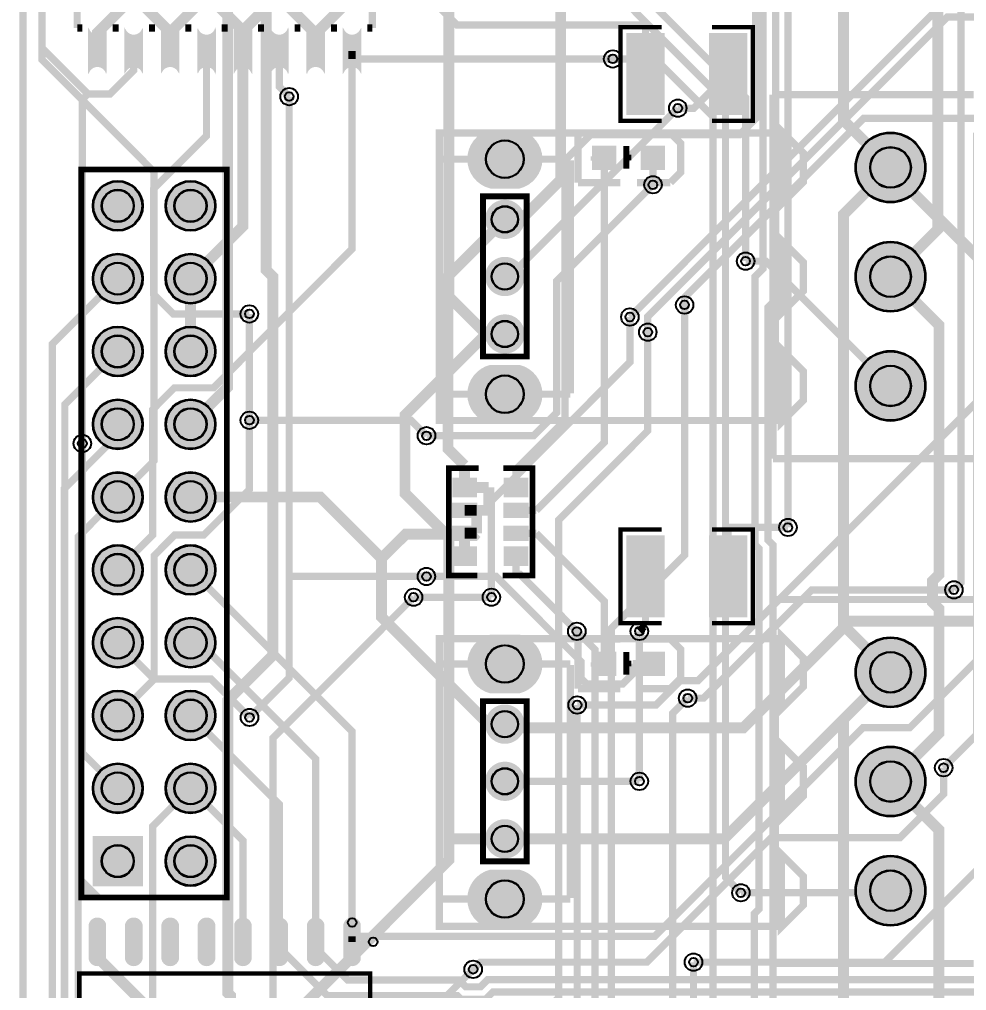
# Model space of a CAD drawing. Header units: millimetres. Extents: x -12.6 to 62.6, y -134.6 to -40.2.
# Drawn here: x -12.63 to 20.44, y -116.68 to -82.8 of the extents above; entities that cross this region are included whole.
import ezdxf

# ---------------------------------------------------------------- set-up
doc = ezdxf.new("R2010")
doc.units = ezdxf.units.MM
for name, color, linetype, true_color in [('BoardOutLine', 7, 'Continuous', 0xff00ff), ('BottomLayer', 7, 'Continuous', 0x0000ff), ('BottomSilkLayer', 7, 'Continuous', 0x66cc33), ('BottomSolderMaskLayer', 7, 'Continuous', 0xaa00ff), ('Document', 7, 'Continuous', 0xffffff), ('Hole', 7, 'Continuous', 0x222222), ('Multi-Layer', 7, 'Continuous', 0xc0c0c0), ('TopLayer', 7, 'Continuous', 0xff0000), ('TopPasteMaskLayer', 7, 'Continuous', 0x808080), ('TopSilkLayer', 7, 'Continuous', 0xffcc00), ('TopSolderMaskLayer', 7, 'Continuous', 0x800080)]:
    doc.layers.add(name, color=color, linetype=linetype, true_color=true_color)

msp = doc.modelspace()

# ---------------------------------------------------------------- hatches: boundary and pattern name
at = {"layer": 'BottomSilkLayer'}
msp.add_hatch(color=256, dxfattribs=at).paths.add_polyline_path([(-9.703, -113.437), (-10.465, -112.675), (-10.465, -113.437)])
at = {"layer": 'BottomSolderMaskLayer'}
for points in [[(4.826, -86.654, -0.785398), (4.826, -88.704), (3.81, -88.704, -0.785398), (3.81, -86.654)], [(16.555, -87.969, 1), (19.005, -87.969, 1)], [(-10.07, -89.307, 1), (-8.319, -89.307, 1)], [(-7.53, -89.307, 1), (-5.779, -89.307, 1)], [(4.993, -89.935, -0.785398), (3.643, -89.935), (3.643, -89.623, -0.785398), (4.993, -89.623)], [(16.555, -91.779, 1), (19.005, -91.779, 1)], [(-10.07, -91.847, 1), (-8.319, -91.847, 1)], [(-7.53, -91.847, 1), (-5.779, -91.847, 1)], [(4.993, -91.928, -0.785398), (3.643, -91.928), (3.643, -91.617, -0.785398), (4.993, -91.617)], [(4.993, -93.935, -0.785398), (3.643, -93.935), (3.643, -93.623, -0.785398), (4.993, -93.623)], [(-10.07, -94.387, 1), (-8.319, -94.387, 1)], [(-7.53, -94.387, 1), (-5.779, -94.387, 1)], [(16.555, -95.589, 1), (19.005, -95.589, 1)], [(4.826, -94.854, -0.785398), (4.826, -96.904), (3.81, -96.904, -0.785398), (3.81, -94.854)], [(-10.07, -96.927, 1), (-8.319, -96.927, 1)], [(-7.53, -96.927, 1), (-5.779, -96.927, 1)], [(-10.07, -99.467, 1), (-8.319, -99.467, 1)], [(-7.53, -99.467, 1), (-5.779, -99.467, 1)], [(-10.07, -102.007, 1), (-8.319, -102.007, 1)], [(-7.53, -102.007, 1), (-5.779, -102.007, 1)], [(-10.07, -104.547, 1), (-8.319, -104.547, 1)], [(-7.53, -104.547, 1), (-5.779, -104.547, 1)], [(4.826, -104.264, -0.785398), (4.826, -106.315), (3.81, -106.315, -0.785398), (3.81, -104.264)], [(16.555, -105.58, 1), (19.005, -105.58, 1)], [(-10.07, -107.087, 1), (-8.319, -107.087, 1)], [(-7.53, -107.087, 1), (-5.779, -107.087, 1)], [(4.993, -107.545, -0.785398), (3.643, -107.545), (3.643, -107.234, -0.785398), (4.993, -107.234)], [(16.555, -109.39, 1), (19.005, -109.39, 1)], [(-10.07, -109.627, 1), (-8.319, -109.627, 1)], [(-7.53, -109.627, 1), (-5.779, -109.627, 1)], [(4.993, -109.539, -0.785398), (3.643, -109.539), (3.643, -109.227, -0.785398), (4.993, -109.227)], [(4.993, -111.545, -0.785398), (3.643, -111.545), (3.643, -111.234, -0.785398), (4.993, -111.234)], [(-8.319, -113.042), (-8.319, -111.291), (-10.07, -111.291), (-10.07, -113.042)], [(-7.53, -112.167, 1), (-5.779, -112.167, 1)], [(16.555, -113.2, 1), (19.005, -113.2, 1)], [(4.826, -112.464, -0.785398), (4.826, -114.515), (3.81, -114.515, -0.785398), (3.81, -112.464)]]:
    msp.add_hatch(color=256, dxfattribs=at).paths.add_polyline_path(points)
at = {"layer": 'Document'}
for points in [[(7.7, -87.355), (7.7, -88.015), (7.548, -88.015), (7.548, -87.355)], [(7.976, -87.732), (7.315, -87.732), (7.315, -87.579), (7.976, -87.579)], [(9.829, -87.68), (9.169, -87.68), (9.169, -87.527), (9.829, -87.527)], [(7.7, -105.008), (7.7, -105.668), (7.548, -105.668), (7.548, -105.008)], [(7.976, -105.385), (7.315, -105.385), (7.315, -105.232), (7.976, -105.232)], [(9.829, -105.333), (9.169, -105.333), (9.169, -105.18), (9.829, -105.18)]]:
    msp.add_hatch(color=256, dxfattribs=at).paths.add_polyline_path(points)
at = {"layer": 'Multi-Layer'}
for points in [[(4.818, -86.679, -0.785398), (4.818, -88.679), (3.818, -88.679, -0.785398), (3.818, -86.679)], [(16.58, -87.969, 1), (18.98, -87.969, 1)], [(-10.045, -89.307, 1), (-8.345, -89.307, 1)], [(-7.505, -89.307, 1), (-5.805, -89.307, 1)], [(4.968, -89.929, -0.785398), (3.668, -89.929), (3.668, -89.629, -0.785398), (4.968, -89.629)], [(16.58, -91.779, 1), (18.98, -91.779, 1)], [(-10.045, -91.847, 1), (-8.345, -91.847, 1)], [(-7.505, -91.847, 1), (-5.805, -91.847, 1)], [(4.968, -91.922, -0.785398), (3.668, -91.922), (3.668, -91.622, -0.785398), (4.968, -91.622)], [(4.968, -93.929, -0.785398), (3.668, -93.929), (3.668, -93.629, -0.785398), (4.968, -93.629)], [(-10.045, -94.387, 1), (-8.345, -94.387, 1)], [(-7.505, -94.387, 1), (-5.805, -94.387, 1)], [(16.58, -95.589, 1), (18.98, -95.589, 1)], [(4.818, -94.879, -0.785398), (4.818, -96.879), (3.818, -96.879, -0.785398), (3.818, -94.879)], [(-10.045, -96.927, 1), (-8.345, -96.927, 1)], [(-7.505, -96.927, 1), (-5.805, -96.927, 1)], [(-10.045, -99.467, 1), (-8.345, -99.467, 1)], [(-7.505, -99.467, 1), (-5.805, -99.467, 1)], [(-10.045, -102.007, 1), (-8.345, -102.007, 1)], [(-7.505, -102.007, 1), (-5.805, -102.007, 1)], [(-10.045, -104.547, 1), (-8.345, -104.547, 1)], [(-7.505, -104.547, 1), (-5.805, -104.547, 1)], [(4.818, -104.289, -0.785398), (4.818, -106.289), (3.818, -106.289, -0.785398), (3.818, -104.289)], [(16.58, -105.58, 1), (18.98, -105.58, 1)], [(-10.045, -107.087, 1), (-8.345, -107.087, 1)], [(-7.505, -107.087, 1), (-5.805, -107.087, 1)], [(4.968, -107.539, -0.785398), (3.668, -107.539), (3.668, -107.239, -0.785398), (4.968, -107.239)], [(16.58, -109.39, 1), (18.98, -109.39, 1)], [(4.968, -109.533, -0.785398), (3.668, -109.533), (3.668, -109.233, -0.785398), (4.968, -109.233)], [(-10.045, -109.627, 1), (-8.345, -109.627, 1)], [(-7.505, -109.627, 1), (-5.805, -109.627, 1)], [(4.968, -111.539, -0.785398), (3.668, -111.539), (3.668, -111.239, -0.785398), (4.968, -111.239)], [(-8.345, -113.017), (-8.345, -111.317), (-10.045, -111.317), (-10.045, -113.017)], [(-7.505, -112.167, 1), (-5.805, -112.167, 1)], [(16.58, -113.2, 1), (18.98, -113.2, 1)], [(4.818, -112.489, -0.785398), (4.818, -114.489), (3.818, -114.489, -0.785398), (3.818, -112.489)]]:
    msp.add_hatch(color=256, dxfattribs=at).paths.add_polyline_path(points)
at = {"layer": 'TopLayer'}
for points in [[(-9.607, -83.1, -0.785398), (-10.207, -83.1), (-10.207, -84.7, -0.785398), (-9.607, -84.7)], [(-8.337, -83.1, -0.785398), (-8.937, -83.1), (-8.937, -84.7, -0.785398), (-8.337, -84.7)], [(-7.067, -83.1, -0.785398), (-7.667, -83.1), (-7.667, -84.7, -0.785398), (-7.067, -84.7)], [(-5.797, -83.1, -0.785398), (-6.397, -83.1), (-6.397, -84.7, -0.785398), (-5.797, -84.7)], [(-4.527, -83.1, -0.785398), (-5.127, -83.1), (-5.127, -84.7, -0.785398), (-4.527, -84.7)], [(-3.257, -83.1, -0.785398), (-3.857, -83.1), (-3.857, -84.7, -0.785398), (-3.257, -84.7)], [(-1.987, -83.1, -0.785398), (-2.587, -83.1), (-2.587, -84.7, -0.785398), (-1.987, -84.7)], [(-0.717, -83.1, -0.785398), (-1.317, -83.1), (-1.317, -84.7, -0.785398), (-0.717, -84.7)], [(9.868, -83.305), (9.868, -86.113), (8.585, -86.113), (8.585, -83.305)], [(11.468, -83.305), (11.468, -86.113), (12.751, -86.113), (12.751, -83.305)], [(8.185, -87.23), (8.185, -88.03), (7.385, -88.03), (7.385, -87.23)], [(9.887, -87.23), (9.887, -88.03), (9.087, -88.03), (9.087, -87.23)], [(3.31, -98.805), (3.31, -99.455), (2.51, -99.455), (2.51, -98.805)], [(5.11, -98.805), (5.11, -99.455), (4.31, -99.455), (4.31, -98.805)], [(3.31, -99.68), (3.31, -100.18), (2.51, -100.18), (2.51, -99.68)], [(5.11, -99.68), (5.11, -100.18), (4.31, -100.18), (4.31, -99.68)], [(3.31, -100.48), (3.31, -100.98), (2.51, -100.98), (2.51, -100.48)], [(5.11, -100.48), (5.11, -100.98), (4.31, -100.98), (4.31, -100.48)], [(9.868, -103.639), (9.868, -100.831), (8.585, -100.831), (8.585, -103.639)], [(11.468, -103.639), (11.468, -100.831), (12.751, -100.831), (12.751, -103.639)], [(3.31, -101.205), (3.31, -101.855), (2.51, -101.855), (2.51, -101.205)], [(5.11, -101.205), (5.11, -101.855), (4.31, -101.855), (4.31, -101.205)], [(8.185, -104.883), (8.185, -105.683), (7.385, -105.683), (7.385, -104.883)], [(9.887, -104.883), (9.887, -105.683), (9.087, -105.683), (9.087, -104.883)], [(-9.626, -115.576, -0.785398), (-10.186, -115.576), (-10.186, -114.391, -0.785398), (-9.626, -114.391)], [(-8.356, -115.576, -0.785398), (-8.916, -115.576), (-8.916, -114.391, -0.785398), (-8.356, -114.391)], [(-7.086, -115.576, -0.785398), (-7.646, -115.576), (-7.646, -114.391, -0.785398), (-7.086, -114.391)], [(-5.816, -115.576, -0.785398), (-6.376, -115.576), (-6.376, -114.391, -0.785398), (-5.816, -114.391)], [(-4.546, -115.576, -0.785398), (-5.106, -115.576), (-5.106, -114.391, -0.785398), (-4.546, -114.391)], [(-3.276, -115.576, -0.785398), (-3.836, -115.576), (-3.836, -114.391, -0.785398), (-3.276, -114.391)], [(-2.006, -115.576, -0.785398), (-2.566, -115.576), (-2.566, -114.391, -0.785398), (-2.006, -114.391)], [(-0.736, -115.576, -0.785398), (-1.296, -115.576), (-1.296, -114.391, -0.785398), (-0.736, -114.391)]]:
    msp.add_hatch(color=256, dxfattribs=at).paths.add_polyline_path(points)
at = {"layer": 'TopPasteMaskLayer'}
for points in [[(-9.607, -83.1, -0.785398), (-10.207, -83.1), (-10.207, -84.7, -0.785398), (-9.607, -84.7)], [(-8.337, -83.1, -0.785398), (-8.937, -83.1), (-8.937, -84.7, -0.785398), (-8.337, -84.7)], [(-7.067, -83.1, -0.785398), (-7.667, -83.1), (-7.667, -84.7, -0.785398), (-7.067, -84.7)], [(-5.797, -83.1, -0.785398), (-6.397, -83.1), (-6.397, -84.7, -0.785398), (-5.797, -84.7)], [(-4.527, -83.1, -0.785398), (-5.127, -83.1), (-5.127, -84.7, -0.785398), (-4.527, -84.7)], [(-3.257, -83.1, -0.785398), (-3.857, -83.1), (-3.857, -84.7, -0.785398), (-3.257, -84.7)], [(-1.987, -83.1, -0.785398), (-2.587, -83.1), (-2.587, -84.7, -0.785398), (-1.987, -84.7)], [(-0.717, -83.1, -0.785398), (-1.317, -83.1), (-1.317, -84.7, -0.785398), (-0.717, -84.7)], [(9.868, -83.405), (9.868, -84.132), (9.768, -84.232), (9.532, -84.232), (9.432, -84.332), (9.432, -85.087), (9.532, -85.187), (9.768, -85.187), (9.868, -85.287), (9.868, -86.013), (9.768, -86.113), (8.685, -86.113), (8.585, -86.013), (8.585, -83.405), (8.685, -83.305), (9.768, -83.305)], [(11.468, -83.405), (11.468, -84.132), (11.568, -84.232), (11.804, -84.232), (11.904, -84.332), (11.904, -85.087), (11.804, -85.187), (11.568, -85.187), (11.468, -85.287), (11.468, -86.013), (11.568, -86.113), (12.651, -86.113), (12.751, -86.013), (12.751, -83.405), (12.651, -83.305), (11.568, -83.305)], [(8.185, -87.23), (8.185, -88.03), (7.385, -88.03), (7.385, -87.23)], [(9.887, -87.23), (9.887, -88.03), (9.087, -88.03), (9.087, -87.23)], [(3.31, -98.805), (3.31, -99.455), (2.51, -99.455), (2.51, -98.805)], [(5.11, -98.805), (5.11, -99.455), (4.31, -99.455), (4.31, -98.805)], [(3.31, -99.68), (3.31, -100.18), (2.51, -100.18), (2.51, -99.68)], [(5.11, -99.68), (5.11, -100.18), (4.31, -100.18), (4.31, -99.68)], [(3.31, -100.48), (3.31, -100.98), (2.51, -100.98), (2.51, -100.48)], [(5.11, -100.48), (5.11, -100.98), (4.31, -100.98), (4.31, -100.48)], [(9.868, -103.539), (9.868, -102.813), (9.768, -102.713), (9.532, -102.713), (9.432, -102.613), (9.432, -101.858), (9.532, -101.758), (9.768, -101.758), (9.868, -101.658), (9.868, -100.931), (9.768, -100.831), (8.685, -100.831), (8.585, -100.931), (8.585, -103.539), (8.685, -103.639), (9.768, -103.639)], [(11.468, -103.539), (11.468, -102.813), (11.568, -102.713), (11.804, -102.713), (11.904, -102.613), (11.904, -101.858), (11.804, -101.758), (11.568, -101.758), (11.468, -101.658), (11.468, -100.931), (11.568, -100.831), (12.651, -100.831), (12.751, -100.931), (12.751, -103.539), (12.651, -103.639), (11.568, -103.639)], [(3.31, -101.205), (3.31, -101.855), (2.51, -101.855), (2.51, -101.205)], [(5.11, -101.205), (5.11, -101.855), (4.31, -101.855), (4.31, -101.205)], [(8.185, -104.883), (8.185, -105.683), (7.385, -105.683), (7.385, -104.883)], [(9.887, -104.883), (9.887, -105.683), (9.087, -105.683), (9.087, -104.883)], [(-9.626, -115.576, -0.785398), (-10.186, -115.576), (-10.186, -114.391, -0.785398), (-9.626, -114.391)], [(-8.356, -115.576, -0.785398), (-8.916, -115.576), (-8.916, -114.391, -0.785398), (-8.356, -114.391)], [(-7.086, -115.576, -0.785398), (-7.646, -115.576), (-7.646, -114.391, -0.785398), (-7.086, -114.391)], [(-5.816, -115.576, -0.785398), (-6.376, -115.576), (-6.376, -114.391, -0.785398), (-5.816, -114.391)], [(-4.546, -115.576, -0.785398), (-5.106, -115.576), (-5.106, -114.391, -0.785398), (-4.546, -114.391)], [(-3.276, -115.576, -0.785398), (-3.836, -115.576), (-3.836, -114.391, -0.785398), (-3.276, -114.391)], [(-2.006, -115.576, -0.785398), (-2.566, -115.576), (-2.566, -114.391, -0.785398), (-2.006, -114.391)], [(-0.736, -115.576, -0.785398), (-1.296, -115.576), (-1.296, -114.391, -0.785398), (-0.736, -114.391)]]:
    msp.add_hatch(color=256, dxfattribs=at).paths.add_polyline_path(points)
at = {"layer": 'TopSolderMaskLayer'}
for points in [[(-9.581, -83.081, -0.785398), (-10.232, -83.081), (-10.232, -84.718, -0.785398), (-9.581, -84.718)], [(-8.311, -83.081, -0.785398), (-8.962, -83.081), (-8.962, -84.718, -0.785398), (-8.311, -84.718)], [(-7.041, -83.081, -0.785398), (-7.692, -83.081), (-7.692, -84.718, -0.785398), (-7.041, -84.718)], [(-5.771, -83.081, -0.785398), (-6.422, -83.081), (-6.422, -84.718, -0.785398), (-5.771, -84.718)], [(-4.501, -83.081, -0.785398), (-5.152, -83.081), (-5.152, -84.718, -0.785398), (-4.501, -84.718)], [(-3.231, -83.081, -0.785398), (-3.882, -83.081), (-3.882, -84.718, -0.785398), (-3.231, -84.718)], [(-1.961, -83.081, -0.785398), (-2.612, -83.081), (-2.612, -84.718, -0.785398), (-1.961, -84.718)], [(-0.691, -83.081, -0.785398), (-1.342, -83.081), (-1.342, -84.718, -0.785398), (-0.691, -84.718)], [(9.893, -83.28), (9.893, -86.139), (8.56, -86.139), (8.56, -83.28)], [(11.443, -83.28), (11.443, -86.139), (12.776, -86.139), (12.776, -83.28)], [(4.826, -86.654, -0.785398), (4.826, -88.704), (3.81, -88.704, -0.785398), (3.81, -86.654)], [(16.555, -87.969, 1), (19.005, -87.969, 1)], [(8.211, -87.205), (8.211, -88.056), (7.36, -88.056), (7.36, -87.205)], [(9.912, -87.205), (9.912, -88.056), (9.062, -88.056), (9.062, -87.205)], [(-10.07, -89.307, 1), (-8.319, -89.307, 1)], [(-7.53, -89.307, 1), (-5.779, -89.307, 1)], [(4.993, -89.935, -0.785398), (3.643, -89.935), (3.643, -89.623, -0.785398), (4.993, -89.623)], [(16.555, -91.779, 1), (19.005, -91.779, 1)], [(-10.07, -91.847, 1), (-8.319, -91.847, 1)], [(-7.53, -91.847, 1), (-5.779, -91.847, 1)], [(4.993, -91.928, -0.785398), (3.643, -91.928), (3.643, -91.617, -0.785398), (4.993, -91.617)], [(4.993, -93.935, -0.785398), (3.643, -93.935), (3.643, -93.623, -0.785398), (4.993, -93.623)], [(-10.07, -94.387, 1), (-8.319, -94.387, 1)], [(-7.53, -94.387, 1), (-5.779, -94.387, 1)], [(16.555, -95.589, 1), (19.005, -95.589, 1)], [(4.826, -94.854, -0.785398), (4.826, -96.904), (3.81, -96.904, -0.785398), (3.81, -94.854)], [(-10.07, -96.927, 1), (-8.319, -96.927, 1)], [(-7.53, -96.927, 1), (-5.779, -96.927, 1)], [(-10.07, -99.467, 1), (-8.319, -99.467, 1)], [(-7.53, -99.467, 1), (-5.779, -99.467, 1)], [(3.341, -98.785), (3.341, -99.476), (2.479, -99.476), (2.479, -98.785)], [(5.141, -98.785), (5.141, -99.476), (4.279, -99.476), (4.279, -98.785)], [(3.351, -99.664), (3.351, -100.196), (2.469, -100.196), (2.469, -99.664)], [(5.151, -99.664), (5.151, -100.196), (4.269, -100.196), (4.269, -99.664)], [(3.351, -100.464), (3.351, -100.996), (2.469, -100.996), (2.469, -100.464)], [(5.151, -100.464), (5.151, -100.996), (4.269, -100.996), (4.269, -100.464)], [(9.893, -103.665), (9.893, -100.806), (8.56, -100.806), (8.56, -103.665)], [(11.443, -103.665), (11.443, -100.806), (12.776, -100.806), (12.776, -103.665)], [(-10.07, -102.007, 1), (-8.319, -102.007, 1)], [(-7.53, -102.007, 1), (-5.779, -102.007, 1)], [(3.341, -101.184), (3.341, -101.876), (2.479, -101.876), (2.479, -101.184)], [(5.141, -101.184), (5.141, -101.876), (4.279, -101.876), (4.279, -101.184)], [(-10.07, -104.547, 1), (-8.319, -104.547, 1)], [(-7.53, -104.547, 1), (-5.779, -104.547, 1)], [(4.826, -104.264, -0.785398), (4.826, -106.315), (3.81, -106.315, -0.785398), (3.81, -104.264)], [(16.555, -105.58, 1), (19.005, -105.58, 1)], [(8.211, -104.858), (8.211, -105.709), (7.36, -105.709), (7.36, -104.858)], [(9.912, -104.858), (9.912, -105.709), (9.062, -105.709), (9.062, -104.858)], [(-10.07, -107.087, 1), (-8.319, -107.087, 1)], [(-7.53, -107.087, 1), (-5.779, -107.087, 1)], [(4.993, -107.545, -0.785398), (3.643, -107.545), (3.643, -107.234, -0.785398), (4.993, -107.234)], [(16.555, -109.39, 1), (19.005, -109.39, 1)], [(-10.07, -109.627, 1), (-8.319, -109.627, 1)], [(-7.53, -109.627, 1), (-5.779, -109.627, 1)], [(4.993, -109.539, -0.785398), (3.643, -109.539), (3.643, -109.227, -0.785398), (4.993, -109.227)], [(4.993, -111.545, -0.785398), (3.643, -111.545), (3.643, -111.234, -0.785398), (4.993, -111.234)], [(-8.319, -113.042), (-8.319, -111.291), (-10.07, -111.291), (-10.07, -113.042)], [(-7.53, -112.167, 1), (-5.779, -112.167, 1)], [(16.555, -113.2, 1), (19.005, -113.2, 1)], [(4.826, -112.464, -0.785398), (4.826, -114.515), (3.81, -114.515, -0.785398), (3.81, -112.464)], [(-9.601, -115.593, -0.785398), (-10.211, -115.593), (-10.211, -114.374, -0.785398), (-9.601, -114.374)], [(-8.331, -115.593, -0.785398), (-8.941, -115.593), (-8.941, -114.374, -0.785398), (-8.331, -114.374)], [(-7.061, -115.593, -0.785398), (-7.671, -115.593), (-7.671, -114.374, -0.785398), (-7.061, -114.374)], [(-5.791, -115.593, -0.785398), (-6.401, -115.593), (-6.401, -114.374, -0.785398), (-5.791, -114.374)], [(-4.521, -115.593, -0.785398), (-5.131, -115.593), (-5.131, -114.374, -0.785398), (-4.521, -114.374)], [(-3.251, -115.593, -0.785398), (-3.861, -115.593), (-3.861, -114.374, -0.785398), (-3.251, -114.374)], [(-1.981, -115.593, -0.785398), (-2.591, -115.593), (-2.591, -114.374, -0.785398), (-1.981, -114.374)], [(-0.711, -115.593, -0.785398), (-1.321, -115.593), (-1.321, -114.374, -0.785398), (-0.711, -114.374)]]:
    msp.add_hatch(color=256, dxfattribs=at).paths.add_polyline_path(points)

# ---------------------------------------------------------------- linework, layer by layer
at = {"layer": 'BoardOutLine', "const_width": 0.254}
msp.add_lwpolyline([(-12.502, -66.969), (-12.502, -134.469)], dxfattribs=at)
at = {"layer": 'BottomLayer'}
for points, const_width in [([(14.199, -100.526), (14.199, -75.917), (5.8, -67.518), (2.982, -67.518), (-2.936, -73.436), (-2.936, -79.918)], 0.254), ([(-0.537, -79.371), (-0.676, -79.233), (-0.676, -71.946), (3.178, -68.092), (5.594, -68.092), (13.766, -76.265), (13.766, -92.585), (13.507, -92.844), (13.507, -100.97), (13.682, -101.145), (13.682, -118.959)], 0.254), ([(-0.01, -77.876), (-0.01, -72.004), (3.351, -68.643), (5.505, -68.643), (13.332, -76.47), (13.332, -91.498), (13.048, -91.782), (13.048, -101.124), (13.19, -101.266), (13.19, -113.839), (13.03, -114), (13.03, -121.055), (17.07, -125.095)], 0.254), ([(17.78, -87.969), (16.135, -86.324), (16.135, -72.003), (17.78, -70.358)], 0.381), ([(-9.195, -99.466), (-7.926, -98.198), (-7.926, -88.125), (-11.837, -84.215), (-11.837, -71.693)], 0.254), ([(4.318, -72.168), (6.264, -74.114), (6.264, -79.68), (6.09, -79.854), (6.09, -80.482), (6.264, -80.657), (6.264, -88.398), (4.884, -89.779), (4.318, -89.779)], 0.381), ([(-6.655, -96.926), (-5.36, -95.632), (-5.36, -80.238), (-10.668, -74.93)], 0.381), ([(-8.128, -74.93), (-4.013, -79.045), (-4.013, -91.545), (-3.784, -91.775), (-3.784, -104.99), (-5.357, -106.563), (-5.357, -116.763), (-5.261, -116.859), (-5.261, -118.418)], 0.381), ([(19.229, -75.617), (19.428, -75.816), (19.428, -90.13), (17.78, -91.779)], 0.381), ([(19.993, -102.705), (20.236, -102.462), (20.236, -76.17)], 0.254), ([(6.839, -80.165), (6.839, -80.507), (12.019, -85.687), (12.019, -112.733), (12.557, -113.271)], 0.254), ([(12.721, -91.237), (12.721, -85.525), (7.841, -80.645)], 0.254), ([(2.359, -82.326), (2.359, -92.474), (3.664, -93.779)], 0.381), ([(19.633, -108.908), (20.788, -107.753), (20.788, -86.824), (23.893, -83.719)], 0.254), ([(10.714, -122.343), (11.585, -121.473), (11.585, -86.202), (9.565, -84.182), (8.083, -84.182)], 0.254), ([(-3.212, -85.496), (-3.212, -102.236)], 0.254), ([(4.318, -91.772), (4.481, -91.772), (10.353, -85.901)], 0.254), ([(17.78, -105.58), (16.135, -103.935), (16.135, -89.614), (17.78, -87.969)], 0.381), ([(1.582, -97.327), (5.319, -97.327), (6.124, -96.521), (6.124, -91.934), (9.487, -88.572)], 0.254), ([(-9.195, -91.846), (-11.477, -94.129), (-11.477, -132.22), (-11.059, -132.638)], 0.254), ([(-6.655, -94.386), (-6.655, -91.846)], 0.381), ([(17.78, -91.779), (19.472, -93.471), (19.472, -102.165), (19.243, -102.395), (19.243, -103.136), (19.472, -103.365), (19.472, -107.697), (17.78, -109.39)], 0.381), ([(10.591, -92.765), (10.591, -101.493), (8.036, -104.049), (8.036, -119.02)], 0.254), ([(-4.601, -93.078), (-4.601, -96.788)], 0.254), ([(3.848, -102.962), (3.848, -99.597), (8.682, -94.763), (8.682, -93.185)], 0.254), ([(-1.653, -124.78), (6.196, -116.932), (6.196, -100.264), (9.306, -97.153), (9.306, -93.716)], 0.254), ([(3.664, -93.779), (0.832, -96.611), (0.832, -99.337), (2.362, -100.867), (2.362, -111.39)], 0.381), ([(3.664, -93.779), (4.318, -93.779)], 0.381), ([(-9.195, -94.386), (-11.043, -96.235), (-11.043, -129.76), (-10.797, -130.006)], 0.254), ([(-9.195, -107.086), (-7.925, -105.816), (-7.925, -101.511), (-7.203, -100.789), (-6.189, -100.789), (-4.601, -99.202), (-4.601, -96.788)], 0.254), ([(-9.195, -109.626), (-10.432, -108.39), (-10.432, -97.597)], 0.254), ([(-3.212, -102.236), (-3.212, -105.77), (-4.596, -107.154)], 0.254), ([(1.579, -102.236), (-3.212, -102.236)], 0.254), ([(-1.753, -119.535), (-1.753, -119.535), (-1.784, -119.535), (-3.777, -117.542), (-3.777, -107.87), (1.131, -102.962)], 0.254), ([(6.831, -104.152), (7.467, -104.788), (7.467, -118.395), (7.064, -118.799), (7.064, -121.692)], 0.254), ([(9.013, -109.383), (9.013, -104.15)], 0.254), ([(17.78, -105.58), (16.135, -107.224), (16.135, -121.545), (17.78, -123.19)], 0.381), ([(7.786, -120.346), (10.177, -117.954), (10.177, -107.005), (10.7, -106.482)], 0.254), ([(-1.116, -126.365), (-1.116, -125.344), (6.842, -117.385), (6.842, -106.721)], 0.254), ([(17.78, -109.39), (19.463, -111.073), (19.463, -125.317), (17.78, -127)], 0.381), ([(-6.655, -109.626), (-7.976, -110.948), (-7.976, -123.084), (-8.044, -123.153), (-8.044, -126.005), (-4.848, -129.201)], 0.254), ([(-2.864, -117.357), (2.362, -112.13), (2.362, -111.39)], 0.381), ([(2.362, -111.39), (4.318, -111.39)], 0.381), ([(-1.335, -129.247), (2.262, -125.65), (2.262, -122.579), (3.248, -121.593), (5.358, -121.593), (6.079, -122.313), (7.448, -122.313), (10.903, -118.859), (10.903, -115.693)], 0.254), ([(1.492, -117.909), (1.492, -117.661), (3.211, -115.942)], 0.254)]:
    msp.add_lwpolyline(points, dxfattribs=dict(at, const_width=const_width))
at = {"layer": 'BottomSilkLayer', "const_width": 0.203}
msp.add_lwpolyline([(-5.385, -113.437), (-5.385, -111.532), (-5.385, -88.037), (-10.465, -88.037), (-10.465, -111.532), (-10.465, -113.437), (-5.385, -113.437)], close=True, dxfattribs=at)
at = {"layer": 'BottomSolderMaskLayer'}
for centre, radius in [((4.318, -87.679), 0.661), ((17.78, -87.969), 1.225), ((17.78, -87.969), 0.715), ((-9.195, -89.307), 0.875), ((-9.195, -89.307), 0.566), ((-6.655, -89.307), 0.875), ((-6.655, -89.307), 0.566), ((4.318, -89.779), 0.464), ((17.78, -91.779), 1.225), ((-9.195, -91.847), 0.875), ((-6.655, -91.847), 0.875), ((17.78, -91.779), 0.715), ((-9.195, -91.847), 0.566), ((-6.655, -91.847), 0.566), ((4.318, -91.772), 0.464), ((4.318, -93.779), 0.464), ((-9.195, -94.387), 0.875), ((-9.195, -94.387), 0.566), ((-6.655, -94.387), 0.875), ((-6.655, -94.387), 0.566), ((17.78, -95.589), 1.225), ((17.78, -95.589), 0.715), ((4.318, -95.879), 0.661), ((-9.195, -96.927), 0.875), ((-6.655, -96.927), 0.875), ((-9.195, -96.927), 0.566), ((-6.655, -96.927), 0.566), ((-9.195, -99.467), 0.875), ((-9.195, -99.467), 0.566), ((-6.655, -99.467), 0.875), ((-6.655, -99.467), 0.566), ((-9.195, -102.007), 0.875), ((-6.655, -102.007), 0.875), ((-9.195, -102.007), 0.566), ((-6.655, -102.007), 0.566), ((-9.195, -104.547), 0.875), ((-6.655, -104.547), 0.875), ((-9.195, -104.547), 0.566), ((-6.655, -104.547), 0.566), ((4.318, -105.289), 0.661), ((17.78, -105.58), 1.225), ((17.78, -105.58), 0.715), ((-9.195, -107.087), 0.875), ((-6.655, -107.087), 0.875), ((-9.195, -107.087), 0.566), ((-6.655, -107.087), 0.566), ((4.318, -107.39), 0.464), ((17.78, -109.39), 1.225), ((-9.195, -109.627), 0.875), ((-6.655, -109.627), 0.875), ((17.78, -109.39), 0.715), ((-9.195, -109.627), 0.566), ((-6.655, -109.627), 0.566), ((4.318, -109.383), 0.464), ((4.318, -111.39), 0.464), ((-6.655, -112.167), 0.875), ((-9.195, -112.167), 0.566), ((-6.655, -112.167), 0.566), ((17.78, -113.2), 1.225), ((17.78, -113.2), 0.715), ((4.318, -113.49), 0.661)]:
    msp.add_circle(centre, radius, dxfattribs=at)
at = {"layer": 'Document'}
msp.add_circle((-1.016, -114.306), 0.15, dxfattribs=at)
at = {"layer": 'Hole'}
for centre in [(8.083, -84.182), (-3.212, -85.496), (10.353, -85.901), (9.487, -88.572), (12.721, -91.237), (10.591, -92.765), (-4.601, -93.078), (8.682, -93.185), (9.306, -93.716), (-4.601, -96.788), (1.582, -97.327), (-10.432, -97.597), (14.199, -100.526), (1.579, -102.236), (19.993, -102.705), (1.131, -102.962), (3.848, -102.962), (6.831, -104.152), (9.013, -104.15), (10.7, -106.482), (6.842, -106.721), (-4.596, -107.154), (19.633, -108.908), (9.013, -109.383), (12.557, -113.271), (3.211, -115.942), (10.903, -115.693)]:
    msp.add_circle(centre, 0.152, dxfattribs=at)
at = {"layer": 'Multi-Layer'}
for centre, radius in [((8.083, -84.182), 0.305), ((-3.212, -85.496), 0.305), ((10.353, -85.901), 0.305), ((4.318, -87.679), 0.65), ((17.78, -87.969), 1.2), ((17.78, -87.969), 0.7), ((9.487, -88.572), 0.305), ((-9.195, -89.307), 0.85), ((-9.195, -89.307), 0.55), ((-6.655, -89.307), 0.85), ((-6.655, -89.307), 0.55), ((4.318, -89.779), 0.45), ((17.78, -91.779), 1.2), ((-9.195, -91.847), 0.85), ((-6.655, -91.847), 0.85), ((12.721, -91.237), 0.305), ((17.78, -91.779), 0.7), ((-9.195, -91.847), 0.55), ((-6.655, -91.847), 0.55), ((4.318, -91.772), 0.45), ((10.591, -92.765), 0.305), ((-4.601, -93.078), 0.305), ((8.682, -93.185), 0.305), ((4.318, -93.779), 0.45), ((9.306, -93.716), 0.305), ((-9.195, -94.387), 0.85), ((-9.195, -94.387), 0.55), ((-6.655, -94.387), 0.85), ((-6.655, -94.387), 0.55), ((17.78, -95.589), 1.2), ((17.78, -95.589), 0.7), ((4.318, -95.879), 0.65), ((-9.195, -96.927), 0.85), ((-6.655, -96.927), 0.85), ((-9.195, -96.927), 0.55), ((-6.655, -96.927), 0.55), ((-4.601, -96.788), 0.305), ((1.582, -97.327), 0.305), ((-10.432, -97.597), 0.305), ((-9.195, -99.467), 0.85), ((-9.195, -99.467), 0.55), ((-6.655, -99.467), 0.85), ((-6.655, -99.467), 0.55), ((14.199, -100.526), 0.305), ((-9.195, -102.007), 0.85), ((-6.655, -102.007), 0.85), ((-9.195, -102.007), 0.55), ((-6.655, -102.007), 0.55), ((1.579, -102.236), 0.305), ((19.993, -102.705), 0.305), ((1.131, -102.962), 0.305), ((3.848, -102.962), 0.305), ((-9.195, -104.547), 0.85), ((-9.195, -104.547), 0.55), ((-6.655, -104.547), 0.85), ((-6.655, -104.547), 0.55), ((6.831, -104.152), 0.305), ((9.013, -104.15), 0.305), ((4.318, -105.289), 0.65), ((17.78, -105.58), 1.2), ((17.78, -105.58), 0.7), ((-9.195, -107.087), 0.85), ((-6.655, -107.087), 0.85), ((10.7, -106.482), 0.305), ((-9.195, -107.087), 0.55), ((-6.655, -107.087), 0.55), ((6.842, -106.721), 0.305), ((-4.596, -107.154), 0.305), ((4.318, -107.39), 0.45), ((17.78, -109.39), 1.2), ((17.78, -109.39), 0.7), ((19.633, -108.908), 0.305), ((-9.195, -109.627), 0.85), ((-9.195, -109.627), 0.55), ((-6.655, -109.627), 0.85), ((-6.655, -109.627), 0.55), ((4.318, -109.383), 0.45), ((9.013, -109.383), 0.305), ((4.318, -111.39), 0.45), ((-6.655, -112.167), 0.85), ((-9.195, -112.167), 0.55), ((-6.655, -112.167), 0.55), ((17.78, -113.2), 1.2), ((17.78, -113.2), 0.7), ((4.318, -113.49), 0.65), ((12.557, -113.271), 0.305), ((10.903, -115.693), 0.305), ((3.211, -115.942), 0.305)]:
    msp.add_circle(centre, radius, dxfattribs=at)
at = {"layer": 'TopLayer'}
for points, const_width in [([(-10.238, -85.403), (-11.837, -83.804), (-11.837, -73.865), (-9.499, -71.527), (-9.499, -69.899), (-7.555, -67.955), (8.043, -67.955), (9.36, -69.272)], 0.254), ([(7.658, -69.977), (7.658, -73.924), (13.077, -79.343), (13.077, -86.257), (12.507, -86.827), (7.306, -86.827), (6.419, -87.714), (6.419, -96.791), (4.71, -98.5)], 0.254), ([(58.928, -91.759), (60.535, -90.152), (60.535, -73.551), (59.555, -72.571), (48.252, -72.571), (44.698, -76.126), (40.293, -76.126), (34.134, -82.284), (19.583, -82.284), (8.682, -93.185)], 0.254), ([(-7.367, -77.9), (-7.367, -77.387), (-8.383, -76.371), (-10.097, -76.371), (-10.577, -76.852), (-10.577, -79.055), (-8.092, -81.54), (1.189, -81.54), (2.649, -83), (9.227, -83)], 0.254), ([(41.021, -77.978), (36.281, -82.718), (19.762, -82.718), (9.306, -93.174), (9.306, -93.716)], 0.254), ([(-9.907, -83.9), (-9.907, -83.272), (-8.989, -82.355), (-8.267, -82.355), (-7.367, -83.255)], 0.381), ([(-7.367, -83.255), (-6.467, -82.355), (-5.67, -82.355), (-4.827, -83.198)], 0.381), ([(-2.287, -83.3), (-3.232, -82.355), (-3.984, -82.355), (-4.827, -83.198)], 0.381), ([(-2.287, -83.3), (-1.312, -82.326), (0.793, -82.326)], 0.381), ([(9.227, -84.709), (9.227, -83)], 0.254), ([(-7.367, -83.255), (-7.367, -83.9)], 0.381), ([(-4.827, -83.198), (-4.827, -83.9)], 0.381), ([(-2.287, -83.9), (-2.287, -83.3)], 0.381), ([(-8.637, -83.9), (-8.637, -84.576), (-9.464, -85.403), (-10.238, -85.403)], 0.254), ([(-6.097, -83.9), (-6.097, -86.868), (-7.94, -88.711), (-7.94, -92.392), (-7.254, -93.078), (-4.601, -93.078)], 0.254), ([(-4.827, -83.9), (-4.827, -90.018), (-6.655, -91.846)], 0.381), ([(-3.557, -83.9), (-3.557, -85.152), (-3.212, -85.496)], 0.254), ([(-1.017, -84.182), (-1.017, -83.9)], 0.254), ([(-9.195, -102.006), (-7.977, -100.789), (-7.977, -96.413), (-7.221, -95.656), (-5.858, -95.656), (-1.017, -90.816), (-1.017, -84.182), (-1.017, -84.182)], 0.254), ([(-1.017, -84.182), (8.083, -84.182)], 0.254), ([(10.353, -85.901), (10.917, -85.901), (12.109, -84.709)], 0.254), ([(-10.238, -85.403), (-10.432, -85.597), (-10.432, -97.597)], 0.254), ([(31.896, -87.63), (31.896, -87.277), (30.875, -86.256), (16.837, -86.256), (10.591, -92.502), (10.591, -92.765)], 0.254), ([(7.785, -87.63), (7.785, -88.335)], 0.254), ([(9.487, -88.572), (9.487, -87.63)], 0.254), ([(27.432, -93.779), (26.041, -92.388), (22.106, -92.388), (17.78, -88.062), (17.78, -87.969)], 0.381), ([(7.785, -88.335), (7.785, -97.56), (5.415, -99.93)], 0.254), ([(2.91, -98.36), (2.331, -97.781), (2.331, -91.766), (4.318, -89.779)], 0.381), ([(17.78, -95.589), (13.428, -91.237), (12.721, -91.237)], 0.254), ([(21.278, -93.474), (21.278, -95.657), (11.064, -105.871), (10.447, -105.871), (9.597, -106.721), (6.842, -106.721)], 0.254), ([(-2.286, -114.984), (-2.286, -115.198), (-1.168, -116.315), (2.72, -116.315), (2.958, -116.553), (3.465, -116.553), (3.714, -116.304), (27.176, -116.304), (47.682, -95.799), (47.682, -95.446)], 0.254), ([(-9.652, -127.889), (-11.058, -126.482), (-11.058, -99.167), (-9.195, -97.303), (-9.195, -96.926)], 0.254), ([(1.582, -97.327), (1.042, -96.788), (-4.601, -96.788)], 0.254), ([(2.91, -99.13), (2.91, -98.36)], 0.381), ([(4.71, -99.13), (4.71, -98.5)], 0.254), ([(2.91, -99.13), (3.755, -99.13)], 0.381), ([(3.755, -99.13), (3.755, -99.93)], 0.381), ([(-9.096, -125.349), (-9.678, -125.349), (-10.578, -124.449), (-10.578, -100.85), (-9.195, -99.466)], 0.254), ([(0.014, -101.605), (-2.125, -99.466), (-6.655, -99.466)], 0.381), ([(2.91, -99.93), (3.332, -99.93)], 0.381), ([(3.332, -99.93), (3.332, -100.73)], 0.381), ([(3.332, -99.93), (3.755, -99.93)], 0.381), ([(4.71, -99.93), (5.415, -99.93)], 0.254), ([(2.91, -100.76), (0.86, -100.76), (0.014, -101.605)], 0.381), ([(2.91, -100.73), (3.332, -100.73)], 0.381), ([(3.332, -100.73), (3.303, -100.76), (2.91, -100.76)], 0.381), ([(2.91, -101.53), (2.91, -100.76)], 0.381), ([(4.71, -100.73), (5.415, -100.73)], 0.254), ([(5.415, -100.73), (7.785, -103.1), (7.785, -104.578)], 0.254), ([(12.109, -102.235), (12.109, -100.526)], 0.254), ([(12.109, -100.526), (14.199, -100.526)], 0.254), ([(0.014, -101.605), (0.014, -103.657), (3.746, -107.39), (4.318, -107.39)], 0.381), ([(4.71, -101.53), (4.71, -102.16)], 0.254), ([(-6.655, -102.006), (-1.016, -107.645), (-1.016, -114.796)], 0.254), ([(1.579, -102.236), (4.008, -102.236), (6.976, -105.205), (6.976, -105.794), (7.172, -105.99), (8.427, -105.99), (8.782, -105.636), (8.782, -105.283)], 0.254), ([(6.831, -104.152), (4.839, -102.16), (4.71, -102.16)], 0.254), ([(9.227, -102.235), (9.227, -103.944)], 0.254), ([(10.7, -106.482), (11.256, -106.482), (15.033, -102.705), (19.993, -102.705)], 0.254), ([(1.131, -102.962), (3.848, -102.962)], 0.254), ([(4.318, -107.39), (4.444, -107.516), (12.645, -107.516), (16.369, -103.792), (21.893, -103.792), (25.491, -107.39), (27.432, -107.39)], 0.381), ([(9.227, -103.944), (9.219, -103.944), (9.013, -104.15)], 0.254), ([(-4.596, -107.154), (-5.934, -105.816), (-7.925, -105.816), (-9.195, -104.546)], 0.254), ([(-2.286, -114.984), (-2.286, -108.6), (-6.339, -104.546), (-6.655, -104.546)], 0.254), ([(-1.016, -114.796), (9.538, -114.796), (16.82, -107.514), (18.452, -107.514), (21.399, -104.567)], 0.254), ([(7.785, -105.283), (7.785, -104.578)], 0.254), ([(9.487, -105.283), (8.782, -105.283)], 0.254), ([(4.318, -111.39), (11.97, -111.39), (17.78, -105.58)], 0.381), ([(-3.556, -114.984), (-3.556, -110.185), (-6.655, -107.086)], 0.254), ([(10.903, -115.693), (17.585, -115.693), (21.053, -112.226), (21.053, -108.173), (21.278, -107.948)], 0.254), ([(19.633, -108.908), (19.633, -109.828), (18.114, -111.348), (13.615, -111.348), (9.27, -115.693), (3.46, -115.693), (3.211, -115.942)], 0.254), ([(4.318, -109.383), (9.013, -109.383)], 0.254), ([(-6.655, -109.626), (-4.826, -111.455), (-4.826, -114.984)], 0.254), ([(-3.556, -114.984), (-3.556, -115.183), (-1.875, -116.864), (2.656, -116.864), (2.779, -116.987), (3.644, -116.987), (3.893, -116.738), (44.043, -116.738), (47.682, -113.099)], 0.254), ([(12.557, -113.271), (17.709, -113.271), (17.78, -113.2)], 0.254), ([(-9.906, -114.984), (-9.906, -115.521), (-8.07, -117.357), (-6.127, -117.357)], 0.381), ([(-1.016, -114.796), (-1.016, -114.984)], 0.254)]:
    msp.add_lwpolyline(points, dxfattribs=dict(at, const_width=const_width))
at = {"layer": 'TopSilkLayer'}
for points, const_width in [([(-10.612, -78.7), (-10.612, -83.1)], 0.254), ([(-0.312, -83.1), (-0.312, -81.65)], 0.254), ([(-10.438, -83.1), (-10.612, -83.1)], 0.254), ([(-9.168, -83.1), (-9.376, -83.1)], 0.254), ([(-7.898, -83.1), (-8.106, -83.1)], 0.254), ([(-6.628, -83.1), (-6.836, -83.1)], 0.254), ([(-5.358, -83.1), (-5.566, -83.1)], 0.254), ([(-4.088, -83.1), (-4.296, -83.1)], 0.254), ([(-2.818, -83.1), (-3.026, -83.1)], 0.254), ([(-1.548, -83.1), (-1.756, -83.1)], 0.254), ([(-0.312, -83.1), (-0.486, -83.1)], 0.254), ([(9.792, -83.077), (8.357, -83.077), (8.357, -86.342), (9.792, -86.342)], 0.152), ([(11.544, -83.077), (12.979, -83.077), (12.979, -86.342), (11.544, -86.342)], 0.152), ([(20.68, -85.429), (13.68, -85.429)], 0.254), ([(13.68, -85.429), (13.68, -98.129)], 0.254), ([(6.871, -86.767), (6.871, -88.494)], 0.254), ([(6.871, -86.767), (8.344, -86.767)], 0.254), ([(8.954, -86.767), (10.097, -86.767)], 0.254), ([(10.097, -86.767), (10.452, -87.122), (10.452, -88.138), (10.097, -88.494)], 0.254), ([(8.56, -87.224), (8.56, -88.011)], 0.203), ([(6.604, -87.679), (2.032, -87.679)], 0.254), ([(2.032, -91.779), (2.032, -87.715)], 0.254), ([(6.604, -91.779), (6.604, -87.715)], 0.254), ([(8.56, -87.622), (8.735, -87.622)], 0.203), ([(6.871, -88.494), (8.344, -88.494)], 0.254), ([(8.928, -88.494), (10.097, -88.494)], 0.254), ([(2.032, -91.779), (2.032, -95.843)], 0.254), ([(6.604, -91.779), (6.604, -95.843)], 0.254), ([(6.604, -95.878), (2.032, -95.878)], 0.254), ([(20.68, -98.129), (13.68, -98.129)], 0.254), ([(3.36, -102.2), (2.36, -102.2), (2.36, -98.46), (3.4, -98.46)], 0.2), ([(4.26, -98.46), (5.28, -98.46), (5.28, -102.2), (4.24, -102.2)], 0.2), ([(9.792, -103.868), (8.357, -103.868), (8.357, -100.603), (9.792, -100.603)], 0.152), ([(11.544, -103.868), (12.979, -103.868), (12.979, -100.603), (11.544, -100.603)], 0.152), ([(20.68, -103.04), (13.68, -103.04)], 0.254), ([(13.68, -103.04), (13.68, -115.74)], 0.254), ([(6.871, -104.42), (6.871, -106.147)], 0.254), ([(6.871, -104.42), (8.344, -104.42)], 0.254), ([(8.954, -104.42), (10.097, -104.42)], 0.254), ([(10.097, -104.42), (10.452, -104.775), (10.452, -105.791), (10.097, -106.147)], 0.254), ([(8.56, -104.877), (8.56, -105.664)], 0.203), ([(6.604, -105.29), (2.032, -105.29)], 0.254), ([(2.032, -109.39), (2.032, -105.326)], 0.254), ([(6.604, -109.39), (6.604, -105.326)], 0.254), ([(8.56, -105.275), (8.735, -105.275)], 0.203), ([(6.871, -106.147), (8.344, -106.147)], 0.254), ([(8.928, -106.147), (10.097, -106.147)], 0.254), ([(2.032, -109.39), (2.032, -113.454)], 0.254), ([(6.604, -109.39), (6.604, -113.454)], 0.254), ([(6.604, -113.489), (2.032, -113.489)], 0.254), ([(20.68, -115.74), (13.68, -115.74)], 0.254)]:
    msp.add_lwpolyline(points, dxfattribs=dict(at, const_width=const_width))
for points, const_width in [([(13.97, -86.699), (14.732, -87.461), (14.732, -88.477), (13.97, -89.239), (13.97, -86.699)], 0.254), ([(2.032, -86.763), (13.764, -86.763), (13.764, -96.796), (2.032, -96.796), (2.032, -86.763)], 0.254), ([(3.556, -94.565), (5.08, -94.565), (5.08, -93.549), (5.08, -89.993), (5.08, -88.977), (3.556, -88.977), (3.556, -89.993), (3.556, -93.549), (3.556, -94.565)], 0.203), ([(13.97, -90.509), (14.732, -91.271), (14.732, -92.287), (13.97, -93.049), (13.97, -90.509)], 0.254), ([(13.97, -94.319), (14.732, -95.081), (14.732, -96.097), (13.97, -96.859), (13.97, -94.319)], 0.254), ([(13.97, -104.31), (14.732, -105.072), (14.732, -106.088), (13.97, -106.85), (13.97, -104.31)], 0.254), ([(2.032, -104.405), (13.764, -104.405), (13.764, -114.438), (2.032, -114.438), (2.032, -104.405)], 0.254), ([(3.556, -112.176), (5.08, -112.176), (5.08, -111.16), (5.08, -107.604), (5.08, -106.588), (3.556, -106.588), (3.556, -107.604), (3.556, -111.16), (3.556, -112.176)], 0.203), ([(13.97, -108.12), (14.732, -108.882), (14.732, -109.898), (13.97, -110.66), (13.97, -108.12)], 0.254), ([(13.97, -111.93), (14.732, -112.692), (14.732, -113.708), (13.97, -114.47), (13.97, -111.93)], 0.254), ([(-0.385, -116.085), (-0.385, -119.628), (-10.537, -119.628), (-10.537, -116.085), (-0.385, -116.085)], 0.152)]:
    msp.add_lwpolyline(points, close=True, dxfattribs=dict(at, const_width=const_width))
msp.add_circle((-0.284, -114.984), 0.15, dxfattribs=at)
at = {"layer": 'TopSolderMaskLayer'}
for centre, radius in [((4.318, -87.679), 0.661), ((17.78, -87.969), 1.225), ((17.78, -87.969), 0.715), ((-9.195, -89.307), 0.875), ((-9.195, -89.307), 0.566), ((-6.655, -89.307), 0.875), ((-6.655, -89.307), 0.566), ((4.318, -89.779), 0.464), ((17.78, -91.779), 1.225), ((-9.195, -91.847), 0.875), ((-6.655, -91.847), 0.875), ((17.78, -91.779), 0.715), ((-9.195, -91.847), 0.566), ((-6.655, -91.847), 0.566), ((4.318, -91.772), 0.464), ((4.318, -93.779), 0.464), ((-9.195, -94.387), 0.875), ((-9.195, -94.387), 0.566), ((-6.655, -94.387), 0.875), ((-6.655, -94.387), 0.566), ((17.78, -95.589), 1.225), ((17.78, -95.589), 0.715), ((4.318, -95.879), 0.661), ((-9.195, -96.927), 0.875), ((-6.655, -96.927), 0.875), ((-9.195, -96.927), 0.566), ((-6.655, -96.927), 0.566), ((-9.195, -99.467), 0.875), ((-9.195, -99.467), 0.566), ((-6.655, -99.467), 0.875), ((-6.655, -99.467), 0.566), ((-9.195, -102.007), 0.875), ((-6.655, -102.007), 0.875), ((-9.195, -102.007), 0.566), ((-6.655, -102.007), 0.566), ((-9.195, -104.547), 0.875), ((-6.655, -104.547), 0.875), ((-9.195, -104.547), 0.566), ((-6.655, -104.547), 0.566), ((4.318, -105.289), 0.661), ((17.78, -105.58), 1.225), ((17.78, -105.58), 0.715), ((-9.195, -107.087), 0.875), ((-6.655, -107.087), 0.875), ((-9.195, -107.087), 0.566), ((-6.655, -107.087), 0.566), ((4.318, -107.39), 0.464), ((17.78, -109.39), 1.225), ((-9.195, -109.627), 0.875), ((-6.655, -109.627), 0.875), ((17.78, -109.39), 0.715), ((-9.195, -109.627), 0.566), ((-6.655, -109.627), 0.566), ((4.318, -109.383), 0.464), ((4.318, -111.39), 0.464), ((-6.655, -112.167), 0.875), ((-9.195, -112.167), 0.566), ((-6.655, -112.167), 0.566), ((17.78, -113.2), 1.225), ((17.78, -113.2), 0.715), ((4.318, -113.49), 0.661)]:
    msp.add_circle(centre, radius, dxfattribs=at)

doc.saveas('drawing.dxf')
